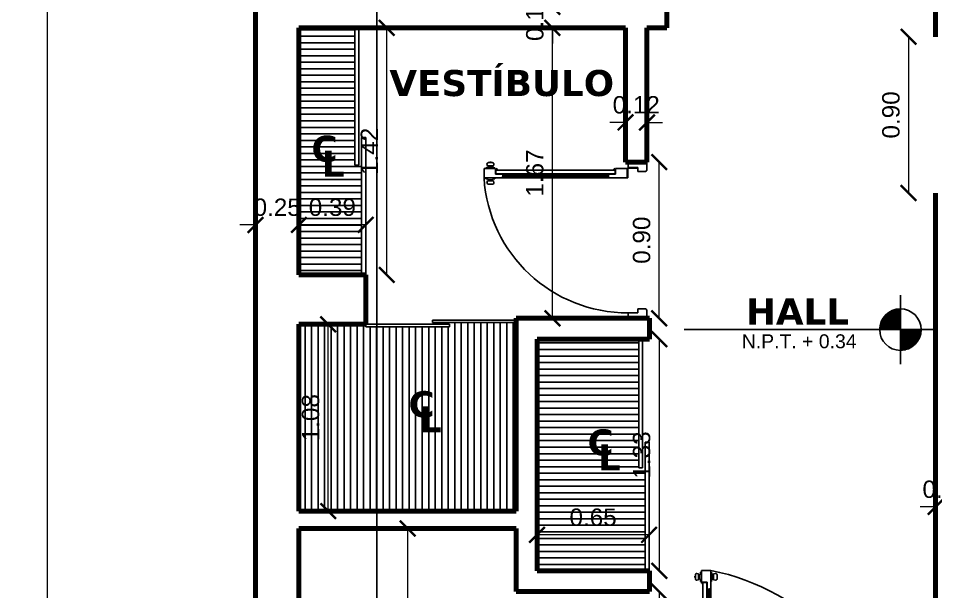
# Model space of a CAD drawing. Header units: inches. Extents: x -2.6 to 11.8, y -3.4 to 32.7.
# Drawn here: x -1.37 to 3.92, y 2.22 to 5.52 of the extents above; entities that cross this region are included whole.
import ezdxf

# ---------------------------------------------------------------- set-up
doc = ezdxf.new("R2010")
doc.units = ezdxf.units.IN
doc.header["$MEASUREMENT"] = 0
doc.linetypes.add('CONTINUA', pattern=[0])
for name, color, linetype in [('Baño', 2, 'Continuous'), ('Closet', 86, 'Continuous'), ('Cotas', 60, 'Continuous'), ('Linea de corte', 30, 'Continuous'), ('Niveles', 86, 'Continuous'), ('Puerta corrediza', 2, 'Continuous'), ('Puertas', 1, 'Continuous'), ('Texto', 98, 'Continuous')]:
    doc.layers.add(name, color=color, linetype=linetype)
doc.layers.add('Paredes', color=5, linetype='Continuous', lineweight=80)
doc.styles.get("Standard").update_dxf_attribs({"font": 'arial.ttf'})
doc.styles.add('style1', font='arial.ttf')
doc.dimstyles.new('Cotas', dxfattribs={"dimtxt": 0.1, "dimasz": 0.09, "dimexe": 0.2, "dimexo": 0.4, "dimgap": 0.05, "dimtad": 1, "dimzin": 0, "dimdsep": 46, "dimtxsty": 'Standard', "dimblk": 'ARCHTICK', "dimcen": 0.09, "dimse1": 1, "dimse2": 1, "dimclrd": 60, "dimclre": 256, "dimadec": 0, "dimazin": 0, "dimtfac": 1, "dimtix": 1, "dimtofl": 0, "dimtmove": 1, "dimatfit": 3, "dimfxl": 0, "dimtolj": 1, "dimtzin": 0, "dimlwd": 9, "dimarcsym": 0})

# ---------------------------------------------------------------- blocks, each defined once
blk = doc.blocks.new('letras')
at = {"layer": 'Texto', "char_height": 0.15, "attachment_point": 1}
for s, insert in [('{\\fVerdana|b1|i0|c0|p34;C}', (151.8318, 33.2662)), ('{\\fVerdana|b1|i0|c0|p34;L}', (151.892, 33.1799))]:
    blk.add_mtext(s, dxfattribs=dict(at, insert=insert))
blk = doc.blocks.new('ppuerta closet')
at = {"layer": 'Puerta corrediza'}
for p, q in [((149.8527, 30.2098), (150.8493, 30.2098)), ((149.8527, 30.1798), (149.8527, 30.2098)), ((149.8527, 30.1798), (150.8493, 30.1798)), ((150.8493, 30.2098), (150.8493, 30.1798)), ((149.0561, 30.1298), (149.0561, 30.1598)), ((150.0527, 30.1598), (149.0561, 30.1598)), ((150.0527, 30.1298), (149.0561, 30.1298)), ((150.0527, 30.1298), (150.0527, 30.1598))]:
    blk.add_line(p, q, dxfattribs=at)
blk = doc.blocks.new('puerta A')
at = {"layer": 'Puertas'}
for p, q in [((62.1946, 30.5494), (62.0866, 30.5494)), ((62.0866, 30.5494), (62.0866, 30.5181)), ((62.1428, 30.5181), (62.0866, 30.5181)), ((62.1428, 30.5181), (62.0866, 30.5181)), ((62.1428, 30.5181), (62.1428, 30.4954)), ((62.1428, 30.5181), (62.1428, 30.4954)), ((62.1946, 30.5022), (62.1877, 30.4954)), ((62.1946, 30.5022), (62.1877, 30.4954)), ((62.1946, 30.5494), (62.1946, 30.5022)), ((62.1946, 30.5494), (62.1946, 30.5022)), ((62.1877, 30.4954), (62.1428, 30.4954)), ((62.1877, 30.4954), (62.1428, 30.4954)), ((60.996, 29.4996), (60.9938, 29.5108)), ((60.996, 29.4996), (60.9938, 29.5108)), ((61.0306, 29.4996), (60.996, 29.4996)), ((61.0306, 29.4996), (60.996, 29.4996)), ((61.0247, 29.5196), (61.0019, 29.5196)), ((61.0247, 29.5196), (61.0019, 29.5196)), ((61.0031, 29.4996), (61.0031, 29.4936)), ((61.0031, 29.4996), (61.0031, 29.4936)), ((61.0235, 29.4996), (61.0235, 29.4936)), ((61.0235, 29.4996), (61.0235, 29.4936)), ((61.0306, 29.4996), (61.0328, 29.5108)), ((61.0306, 29.4996), (61.0328, 29.5108)), ((60.9767, 29.4834), (60.9767, 29.4294)), ((60.9767, 29.4294), (60.9767, 29.4834)), ((61.0779, 29.4834), (60.9767, 29.4834)), ((60.9767, 29.4834), (60.9767, 29.4294)), ((60.9767, 29.4294), (60.9767, 29.4834)), ((61.0779, 29.4834), (60.9767, 29.4834)), ((60.987, 29.4878), (60.987, 29.4834)), ((60.987, 29.4878), (60.987, 29.4834)), ((61.0235, 29.4936), (61.0031, 29.4936)), ((61.0235, 29.4936), (61.0031, 29.4936)), ((61.0396, 29.4878), (61.0396, 29.4834)), ((61.0396, 29.4878), (61.0396, 29.4834)), ((61.0847, 29.4622), (61.0436, 29.4622)), ((61.0436, 29.4622), (61.0436, 29.4294)), ((61.0847, 29.4622), (61.0436, 29.4622)), ((61.0436, 29.4622), (61.0436, 29.4294)), ((61.0847, 29.4601), (61.0457, 29.4601)), ((61.0457, 29.4385), (61.0457, 29.4601)), ((61.0457, 29.4601), (61.0457, 29.4385)), ((61.0847, 29.4601), (61.0457, 29.4601)), ((61.0457, 29.4385), (61.0457, 29.4601)), ((61.0457, 29.4601), (61.0457, 29.4385)), ((61.0847, 29.4766), (61.0779, 29.4834)), ((61.7, 29.4834), (61.0779, 29.4834)), ((61.0847, 29.4766), (61.0779, 29.4834)), ((62.2956, 29.4834), (61.0779, 29.4834)), ((62.2938, 29.4817), (61.0796, 29.4817)), ((62.2938, 29.4817), (61.0796, 29.4817)), ((62.2919, 29.4798), (61.0815, 29.4798)), ((62.2919, 29.4798), (61.0815, 29.4798)), ((61.0847, 29.4766), (61.0847, 29.4622)), ((61.0847, 29.4766), (61.0847, 29.4622)), ((62.2887, 29.4734), (61.0847, 29.4734)), ((62.2887, 29.4734), (61.0847, 29.4734)), ((62.2887, 29.4671), (61.0847, 29.4671)), ((62.2887, 29.4671), (61.0847, 29.4671)), ((61.0847, 29.4601), (61.0856, 29.4592)), ((61.0847, 29.4601), (61.0856, 29.4592)), ((61.0864, 29.4601), (61.0856, 29.4592)), ((61.0864, 29.4601), (61.0856, 29.4592)), ((62.3299, 29.4601), (61.0864, 29.4601)), ((62.3299, 29.4601), (61.0864, 29.4601)), ((62.3299, 29.4601), (61.0864, 29.4601)), ((62.3299, 29.4601), (61.0864, 29.4601)), ((61.9718, 29.4601), (62.287, 29.4601)), ((61.9718, 29.4601), (62.287, 29.4601)), ((61.9972, 29.4601), (62.287, 29.4601)), ((61.9972, 29.4601), (62.287, 29.4601)), ((62.287, 29.4601), (62.2879, 29.4592)), ((62.287, 29.4601), (62.2879, 29.4592)), ((62.2887, 29.4601), (62.2879, 29.4592)), ((62.2887, 29.4601), (62.2879, 29.4592)), ((62.2887, 29.4766), (62.2956, 29.4834)), ((62.2887, 29.4766), (62.2956, 29.4834)), ((62.2887, 29.4766), (62.2887, 29.4622)), ((62.2887, 29.4766), (62.2887, 29.4622)), ((62.2887, 29.4622), (62.3299, 29.4622)), ((62.2887, 29.4622), (62.3299, 29.4622)), ((62.2887, 29.4601), (62.3277, 29.4601)), ((62.2887, 29.4601), (62.3277, 29.4601)), ((62.2956, 29.4834), (62.3967, 29.4834)), ((62.2956, 29.4834), (62.3967, 29.4834)), ((62.3277, 29.4385), (62.3277, 29.4601)), ((62.3277, 29.4601), (62.3277, 29.4385)), ((62.3277, 29.4385), (62.3277, 29.4601)), ((62.3277, 29.4601), (62.3277, 29.4385)), ((62.3299, 29.4622), (62.3299, 29.4294)), ((62.3299, 29.4622), (62.3299, 29.4294)), ((62.3967, 29.4834), (62.3967, 29.4294)), ((62.3967, 29.4294), (62.3967, 29.4834)), ((62.3967, 29.4834), (62.3967, 29.4294)), ((62.3967, 29.4294), (62.3967, 29.4834)), ((61.0436, 29.4294), (60.9767, 29.4294)), ((61.0436, 29.4294), (60.9767, 29.4294)), ((60.987, 29.4251), (60.987, 29.4294)), ((60.987, 29.4251), (60.987, 29.4294)), ((60.996, 29.4132), (60.9938, 29.4039)), ((60.996, 29.4132), (60.9938, 29.4039)), ((61.0306, 29.4132), (60.996, 29.4132)), ((61.0306, 29.4132), (60.996, 29.4132)), ((61.0247, 29.3951), (61.0019, 29.3951)), ((61.0247, 29.3951), (61.0019, 29.3951)), ((61.0235, 29.4193), (61.0031, 29.4193)), ((61.0031, 29.4132), (61.0031, 29.4193)), ((61.0235, 29.4193), (61.0031, 29.4193)), ((61.0031, 29.4132), (61.0031, 29.4193)), ((61.0096, 29.3951), (61.017, 29.3951)), ((61.0096, 29.3922), (61.0096, 29.3951)), ((61.0096, 29.3951), (61.017, 29.3951)), ((61.0096, 29.3922), (61.0096, 29.3951)), ((61.017, 29.3922), (61.0096, 29.3922)), ((61.017, 29.3951), (61.017, 29.3922)), ((61.017, 29.3951), (61.017, 29.3922)), ((61.0235, 29.4132), (61.0235, 29.4193)), ((61.0235, 29.4132), (61.0235, 29.4193)), ((61.0306, 29.4132), (61.0328, 29.4039)), ((61.0306, 29.4132), (61.0328, 29.4039)), ((61.0396, 29.4251), (61.0396, 29.4294)), ((61.0396, 29.4251), (61.0396, 29.4294)), ((62.3277, 29.4385), (61.0457, 29.4385)), ((62.3277, 29.4385), (61.0457, 29.4385)), ((62.3277, 29.4385), (61.0457, 29.4385)), ((62.3277, 29.4385), (61.0457, 29.4385)), ((61.0526, 29.4363), (61.0457, 29.4363)), ((61.0457, 29.4363), (61.0457, 29.4294)), ((61.0526, 29.4363), (61.0457, 29.4363)), ((61.0457, 29.4363), (61.0457, 29.4294)), ((61.9718, 29.4385), (62.3277, 29.4385)), ((61.9718, 29.4385), (62.3277, 29.4385)), ((61.9972, 29.4385), (62.3277, 29.4385)), ((61.9972, 29.4385), (62.3277, 29.4385)), ((62.3208, 29.4363), (62.3277, 29.4363)), ((62.3208, 29.4363), (62.3277, 29.4363)), ((62.3277, 29.4363), (62.3277, 29.4294)), ((62.3277, 29.4363), (62.3277, 29.4294)), ((62.3299, 29.4294), (62.3967, 29.4294)), ((62.3299, 29.4294), (62.3967, 29.4294))]:
    blk.add_line(p, q, dxfattribs=at)
for centre, radius, start, end in [((62.2459, 29.2346), 1.2933, 97.0734, 168.9048), ((62.1458, 29.3804), 0.2557, 281.0095, 11.0563)]:
    blk.add_arc(centre, radius, start, end, dxfattribs=at)
for centre, major_axis, start_param, end_param in [((61.0019, 29.5115), (0.00575, 0.00575), 0.785398, 2.437801), ((61.0019, 29.5115), (0.00575, 0.00575), 0.785398, 2.437801), ((61.0247, 29.5115), (-0.00575, 0.00575), 3.845384, 5.497787), ((61.0247, 29.5115), (-0.00575, 0.00575), 3.845384, 5.497787), ((60.9869, 29.5135), (0.0182, 0.0182), 3.92874, 4.610566), ((60.9869, 29.5135), (0.0182, 0.0182), 3.92874, 4.610566), ((61.0397, 29.5135), (-0.0182, 0.0182), 1.672619, 2.354446), ((61.0397, 29.5135), (-0.0182, 0.0182), 1.672619, 2.354446), ((60.9869, 29.3994), (-0.0182, 0.0182), -1.468973, -0.787147), ((60.9869, 29.3994), (-0.0182, 0.0182), -1.468973, -0.787147), ((61.0019, 29.4033), (-0.00575, 0.00575), 0.703791, 2.356194), ((61.0019, 29.4033), (-0.00575, 0.00575), 0.703791, 2.356194), ((61.0397, 29.3994), (0.0182, 0.0182), 0.787147, 1.468973), ((61.0397, 29.3994), (0.0182, 0.0182), 0.787147, 1.468973), ((61.0247, 29.4033), (0.00575, 0.00575), 3.926991, 5.579394), ((61.0247, 29.4033), (0.00575, 0.00575), 3.926991, 5.579394), ((61.0457, 29.4363), (-0.00485, 0.00485), 2.356194, 3.926991), ((61.0457, 29.4363), (-0.00485, 0.00485), 2.356194, 3.926991), ((62.3277, 29.4363), (0.00485, 0.00485), 2.356194, 3.926991), ((62.3277, 29.4363), (0.00485, 0.00485), 2.356194, 3.926991)]:
    blk.add_ellipse(centre, major_axis=major_axis, ratio=1, start_param=start_param, end_param=end_param, dxfattribs=at)
blk = doc.blocks.new('Nivel2')
at = {"layer": 'Niveles'}
for p, q in [((46.512, 32.297), (46.512, 32.6947)), ((46.512, 32.5643), (46.4143, 32.5643)), ((46.512, 32.5693), (46.418, 32.5693)), ((46.4185, 32.57), (46.4185, 32.4959)), ((46.512, 32.5743), (46.4221, 32.5743)), ((46.4235, 32.5759), (46.4235, 32.4959)), ((46.512, 32.5792), (46.4267, 32.5792)), ((46.4284, 32.581), (46.4284, 32.4959)), ((46.512, 32.5842), (46.4318, 32.5842)), ((46.4334, 32.5856), (46.4334, 32.4959)), ((46.512, 32.5892), (46.4377, 32.5892)), ((46.4384, 32.5898), (46.4384, 32.4959)), ((46.4434, 32.5935), (46.4434, 32.4959)), ((46.512, 32.5942), (46.4444, 32.5942)), ((46.4483, 32.5968), (46.4483, 32.4959)), ((46.512, 32.5991), (46.4522, 32.5991)), ((46.4533, 32.5997), (46.4533, 32.4959)), ((46.4583, 32.6024), (46.4583, 32.4959)), ((46.512, 32.6041), (46.4618, 32.6041)), ((46.4632, 32.6048), (46.4632, 32.4959)), ((46.4682, 32.6069), (46.4682, 32.4959)), ((46.4732, 32.6087), (46.4732, 32.4959)), ((46.512, 32.6091), (46.4743, 32.6091)), ((46.4782, 32.6103), (46.4782, 32.4959)), ((46.4831, 32.6116), (46.4831, 32.4959)), ((46.4881, 32.6128), (46.4881, 32.4959)), ((46.4931, 32.6137), (46.4931, 32.4959)), ((46.512, 32.614), (46.4955, 32.614)), ((46.498, 32.6144), (46.498, 32.4959)), ((46.503, 32.6148), (46.503, 32.4959)), ((46.508, 32.6151), (46.508, 32.4959)), ((46.512, 32.5146), (46.3942, 32.5146)), ((46.512, 32.5196), (46.3951, 32.5196)), ((46.512, 32.5246), (46.3962, 32.5246)), ((46.512, 32.5295), (46.3975, 32.5295)), ((46.3986, 32.533), (46.3986, 32.4959)), ((46.512, 32.5345), (46.3991, 32.5345)), ((46.512, 32.5395), (46.4009, 32.5395)), ((46.512, 32.5444), (46.403, 32.5444)), ((46.4036, 32.5457), (46.4036, 32.4959)), ((46.512, 32.5494), (46.4054, 32.5494)), ((46.512, 32.5544), (46.408, 32.5544)), ((46.4086, 32.5553), (46.4086, 32.4959)), ((46.512, 32.5594), (46.411, 32.5594)), ((46.4135, 32.5632), (46.4135, 32.4959)), ((46.7232, 32.4959), (45.2662, 32.4959)), ((46.512, 32.4997), (46.3928, 32.4997)), ((46.512, 32.5047), (46.393, 32.5047)), ((46.512, 32.5096), (46.3935, 32.5096)), ((46.3936, 32.5109), (46.3936, 32.4959)), ((46.6313, 32.4947), (46.512, 32.4947)), ((46.6312, 32.4898), (46.512, 32.4898)), ((46.6308, 32.4848), (46.512, 32.4848)), ((46.6302, 32.4798), (46.512, 32.4798)), ((46.6295, 32.4748), (46.512, 32.4748)), ((46.6285, 32.4699), (46.512, 32.4699)), ((46.6272, 32.4649), (46.512, 32.4649)), ((46.6258, 32.4599), (46.512, 32.4599)), ((46.513, 32.4959), (46.513, 32.3766)), ((46.5179, 32.4959), (46.5179, 32.3767)), ((46.5229, 32.4959), (46.5229, 32.3771)), ((46.5279, 32.4959), (46.5279, 32.3776)), ((46.5328, 32.4959), (46.5328, 32.3784)), ((46.5378, 32.4959), (46.5378, 32.3794)), ((46.5428, 32.4959), (46.5428, 32.3806)), ((46.5478, 32.4959), (46.5478, 32.382)), ((46.5527, 32.4959), (46.5527, 32.3837)), ((46.5577, 32.4959), (46.5577, 32.3857)), ((46.5627, 32.4959), (46.5627, 32.3878)), ((46.5676, 32.4959), (46.5676, 32.3903)), ((46.5726, 32.4959), (46.5726, 32.3931)), ((46.5776, 32.4959), (46.5776, 32.3962)), ((46.5826, 32.4959), (46.5826, 32.3996)), ((46.5875, 32.4959), (46.5875, 32.4035)), ((46.5925, 32.4959), (46.5925, 32.4078)), ((46.5975, 32.4959), (46.5975, 32.4126)), ((46.6024, 32.4959), (46.6024, 32.418)), ((46.6074, 32.4959), (46.6074, 32.4242)), ((46.6124, 32.4959), (46.6124, 32.4314)), ((46.6174, 32.4959), (46.6174, 32.4399)), ((46.6223, 32.4959), (46.6223, 32.4504)), ((46.6273, 32.4959), (46.6273, 32.4651)), ((46.6241, 32.455), (46.512, 32.455)), ((46.6222, 32.45), (46.512, 32.45)), ((46.6199, 32.445), (46.512, 32.445)), ((46.6175, 32.44), (46.512, 32.44)), ((46.6147, 32.4351), (46.512, 32.4351)), ((46.6116, 32.4301), (46.512, 32.4301)), ((46.6081, 32.4251), (46.512, 32.4251)), ((46.6042, 32.4202), (46.512, 32.4202)), ((46.5999, 32.4152), (46.512, 32.4152)), ((46.5951, 32.4102), (46.512, 32.4102)), ((46.5896, 32.4052), (46.512, 32.4052)), ((46.5834, 32.4003), (46.512, 32.4003)), ((46.5762, 32.3953), (46.512, 32.3953)), ((46.5677, 32.3903), (46.512, 32.3903)), ((46.557, 32.3854), (46.512, 32.3854)), ((46.542, 32.3804), (46.512, 32.3804))]:
    blk.add_line(p, q, dxfattribs=at)
blk.add_circle((46.512, 32.4959), 0.1193, dxfattribs=at)
blk = doc.blocks.new('puerta2')
at = {"layer": 'Puertas'}
for p, q in [((150.3377, 38.7222), (150.3377, 38.6142)), ((150.3377, 38.7222), (150.3848, 38.7222)), ((150.3377, 38.7222), (150.3377, 38.6142)), ((150.3377, 38.7222), (150.3848, 38.7222)), ((150.3848, 38.7222), (150.3917, 38.7154)), ((150.3848, 38.7222), (150.3917, 38.7154)), ((150.3917, 38.7154), (150.3917, 38.6704)), ((150.3917, 38.7154), (150.3917, 38.6704)), ((151.1906, 38.7222), (151.1837, 38.7154)), ((151.1906, 38.7222), (151.1837, 38.7154)), ((151.1837, 38.7154), (151.1837, 38.6704)), ((151.1837, 38.7154), (151.1837, 38.6704)), ((151.2377, 38.7222), (151.1906, 38.7222)), ((151.2377, 38.7222), (151.1906, 38.7222)), ((151.2377, 38.7222), (151.2377, 38.6142)), ((151.2377, 38.7222), (151.2377, 38.6142)), ((150.369, 38.6704), (150.369, 38.6142)), ((150.369, 38.6704), (150.3917, 38.6704)), ((150.369, 38.6704), (150.369, 38.6142)), ((150.369, 38.6704), (150.3917, 38.6704)), ((150.3712, 38.6682), (150.3712, 38.6142)), ((150.3733, 38.6682), (150.3712, 38.6682)), ((150.3712, 38.6682), (150.3712, 38.6142)), ((150.3733, 38.6682), (150.3712, 38.6682)), ((150.3733, 38.6682), (150.3733, 38.6142)), ((150.3733, 38.6682), (150.3733, 38.6142)), ((151.2064, 38.6704), (151.1837, 38.6704)), ((151.2064, 38.6704), (151.1837, 38.6704)), ((151.2064, 38.6704), (151.2064, 38.6142)), ((151.2064, 38.6704), (151.2064, 38.6142)), ((150.3377, 38.6142), (150.369, 38.6142)), ((150.3377, 38.6142), (150.369, 38.6142)), ((150.3712, 38.6142), (150.3733, 38.6142)), ((150.3712, 38.6142), (150.3733, 38.6142)), ((150.3755, 38.6121), (150.3755, 38.6099)), ((150.3755, 38.6121), (150.4295, 38.6121)), ((150.3755, 38.6121), (150.3755, 38.6099)), ((150.3755, 38.6121), (150.4295, 38.6121)), ((150.4295, 38.6099), (150.3755, 38.6099)), ((150.4295, 38.6099), (150.3755, 38.6099)), ((150.3755, 38.5409), (150.3755, 38.6078)), ((150.4295, 38.6078), (150.3755, 38.6078)), ((150.3755, 38.6078), (150.4295, 38.6078)), ((150.3755, 38.5409), (150.3755, 38.6078)), ((150.4295, 38.6078), (150.3755, 38.6078)), ((150.3755, 38.6078), (150.4295, 38.6078)), ((150.4295, 38.6099), (150.4295, 38.6121)), ((150.4295, 38.6099), (150.4295, 38.6121)), ((150.4295, 38.5066), (150.4295, 38.6078)), ((150.4295, 38.5066), (150.4295, 38.6078)), ((151.2377, 38.6142), (151.2064, 38.6142)), ((151.2377, 38.6142), (151.2064, 38.6142)), ((150.4083, 38.5409), (150.3755, 38.5409)), ((150.4083, 38.5409), (150.3755, 38.5409)), ((150.3824, 38.5387), (150.3755, 38.5387)), ((150.3824, 38.5387), (150.3755, 38.5387)), ((150.3824, 38.5319), (150.3824, 38.5387)), ((150.3824, 38.5319), (150.3824, 38.5387)), ((150.3845, 38.1829), (150.3845, 38.5387)), ((150.3845, 38.2082), (150.3845, 38.5387)), ((150.3845, 38.5387), (150.4061, 38.5387)), ((150.4061, 38.5387), (150.3845, 38.5387)), ((150.3845, 38.1829), (150.3845, 38.5387)), ((150.3845, 38.2082), (150.3845, 38.5387)), ((150.3845, 38.5387), (150.4061, 38.5387)), ((150.4061, 38.5387), (150.3845, 38.5387)), ((150.4061, 38.4998), (150.4061, 38.5387)), ((150.4061, 38.4998), (150.4061, 38.5387)), ((150.4083, 38.4998), (150.4083, 38.5409)), ((150.4083, 38.4998), (150.4083, 38.5409)), ((150.4061, 38.4998), (150.4053, 38.4989)), ((150.4061, 38.4998), (150.4053, 38.4989)), ((150.4061, 38.498), (150.4053, 38.4989)), ((150.4061, 38.498), (150.4053, 38.4989)), ((150.4061, 38.1829), (150.4061, 38.498)), ((150.4061, 38.2082), (150.4061, 38.498)), ((150.4061, 38.1829), (150.4061, 38.498)), ((150.4061, 38.2082), (150.4061, 38.498)), ((150.4226, 38.4998), (150.4083, 38.4998)), ((150.4226, 38.4998), (150.4083, 38.4998)), ((150.4131, 38.4998), (150.4131, 37.8913)), ((150.4131, 38.4998), (150.4131, 37.8913)), ((150.4195, 38.4998), (150.4195, 37.8913)), ((150.4195, 38.4998), (150.4195, 37.8913)), ((150.4226, 38.4998), (150.4295, 38.5066)), ((150.4226, 38.4998), (150.4295, 38.5066)), ((150.4259, 38.503), (150.4259, 37.8881)), ((150.4259, 38.503), (150.4259, 37.8881)), ((150.4277, 38.5048), (150.4277, 37.8863)), ((150.4277, 38.5048), (150.4277, 37.8863)), ((150.4295, 38.5066), (150.4295, 37.8845)), ((150.4295, 38.5066), (150.4295, 37.8845)), ((150.3845, 38.2082), (150.3845, 37.8523)), ((150.3845, 38.2082), (150.3845, 37.8523)), ((150.3845, 38.1829), (150.3845, 37.8523)), ((150.3845, 38.1829), (150.3845, 37.8523)), ((150.4061, 38.2082), (150.4061, 37.893)), ((150.4061, 38.2082), (150.4061, 37.893)), ((150.4061, 38.1829), (150.4061, 37.893)), ((150.4061, 38.1829), (150.4061, 37.893)), ((150.3824, 37.8523), (150.3755, 37.8523)), ((150.3824, 37.8523), (150.3755, 37.8523)), ((150.4083, 37.8502), (150.3755, 37.8502)), ((150.3755, 37.8502), (150.3755, 37.7833)), ((150.4083, 37.8502), (150.3755, 37.8502)), ((150.3755, 37.8502), (150.3755, 37.7833)), ((150.3824, 37.8592), (150.3824, 37.8523)), ((150.3824, 37.8592), (150.3824, 37.8523)), ((150.3845, 37.8523), (150.4061, 37.8523)), ((150.4061, 37.8523), (150.3845, 37.8523)), ((150.3845, 37.8523), (150.4061, 37.8523)), ((150.4061, 37.8523), (150.3845, 37.8523)), ((150.4061, 37.893), (150.4053, 37.8922)), ((150.4061, 37.893), (150.4053, 37.8922)), ((150.4061, 37.8913), (150.4053, 37.8922)), ((150.4061, 37.8913), (150.4053, 37.8922)), ((150.4061, 37.8913), (150.4061, 37.8523)), ((150.4061, 37.8913), (150.4061, 37.8523)), ((150.4083, 37.8913), (150.4083, 37.8502)), ((150.4226, 37.8913), (150.4083, 37.8913)), ((150.4083, 37.8913), (150.4083, 37.8502)), ((150.4226, 37.8913), (150.4083, 37.8913)), ((150.4226, 37.8913), (150.4295, 37.8845)), ((150.4226, 37.8913), (150.4295, 37.8845)), ((150.4295, 37.8845), (150.4295, 37.7833)), ((150.4295, 37.8845), (150.4295, 37.7833)), ((150.3412, 37.8236), (150.3382, 37.8236)), ((150.3382, 37.8236), (150.3382, 37.8162)), ((150.3412, 37.8236), (150.3382, 37.8236)), ((150.3382, 37.8236), (150.3382, 37.8162)), ((150.3382, 37.8162), (150.3412, 37.8162)), ((150.3382, 37.8162), (150.3412, 37.8162)), ((150.3412, 37.8313), (150.3412, 37.8085)), ((150.3412, 37.8313), (150.3412, 37.8085)), ((150.3412, 37.8162), (150.3412, 37.8236)), ((150.3412, 37.8162), (150.3412, 37.8236)), ((150.3593, 37.8372), (150.35, 37.8395)), ((150.3593, 37.8372), (150.35, 37.8395)), ((150.3593, 37.8027), (150.35, 37.8004)), ((150.3593, 37.8027), (150.35, 37.8004)), ((150.3593, 37.8372), (150.3593, 37.8027)), ((150.3593, 37.8372), (150.3593, 37.8027)), ((150.3593, 37.8301), (150.3654, 37.8301)), ((150.3593, 37.8301), (150.3654, 37.8301)), ((150.3593, 37.8098), (150.3654, 37.8098)), ((150.3593, 37.8098), (150.3654, 37.8098)), ((150.3654, 37.8301), (150.3654, 37.8098)), ((150.3654, 37.8301), (150.3654, 37.8098)), ((150.3711, 37.8462), (150.3755, 37.8462)), ((150.3711, 37.8462), (150.3755, 37.8462)), ((150.4339, 37.8462), (150.4295, 37.8462)), ((150.4339, 37.8462), (150.4295, 37.8462)), ((150.4457, 37.8301), (150.4396, 37.8301)), ((150.4396, 37.8301), (150.4396, 37.8098)), ((150.4457, 37.8301), (150.4396, 37.8301)), ((150.4396, 37.8301), (150.4396, 37.8098)), ((150.4457, 37.8098), (150.4396, 37.8098)), ((150.4457, 37.8098), (150.4396, 37.8098)), ((150.4457, 37.8372), (150.4569, 37.8395)), ((150.4457, 37.8372), (150.4569, 37.8395)), ((150.4457, 37.8372), (150.4457, 37.8027)), ((150.4457, 37.8372), (150.4457, 37.8027)), ((150.4457, 37.8027), (150.4569, 37.8004)), ((150.4457, 37.8027), (150.4569, 37.8004)), ((150.4657, 37.8313), (150.4657, 37.8085)), ((150.4657, 37.8313), (150.4657, 37.8085)), ((150.3711, 37.7936), (150.3755, 37.7936)), ((150.3711, 37.7936), (150.3755, 37.7936)), ((150.4295, 37.7833), (150.3755, 37.7833)), ((150.3755, 37.7833), (150.4295, 37.7833)), ((150.4295, 37.7833), (150.3755, 37.7833)), ((150.3755, 37.7833), (150.4295, 37.7833)), ((150.4339, 37.7936), (150.4295, 37.7936)), ((150.4339, 37.7936), (150.4295, 37.7936))]:
    blk.add_line(p, q, dxfattribs=at)
at = {"layer": 'Puertas', "extrusion": (0, 0, -1)}
for centre, major_axis, start_param, end_param in [((150.3733, 38.6121), (0.00153, 0.00153), -1.570796, 4.712389), ((150.3733, 38.6121), (0.00153, 0.00153), -1.570796, 4.712389), ((150.3769, 38.6111), (-0.5865, 0.5865), 2.35245, 3.863557), ((150.3824, 38.5387), (0.00485, 0.00485), 2.356194, 3.926991), ((150.3824, 38.5387), (0.00485, 0.00485), 2.356194, 3.926991), ((150.3824, 37.8523), (-0.00485, 0.00485), 5.497787, 7.068583), ((150.3824, 37.8523), (-0.00485, 0.00485), 5.497787, 7.068583), ((150.3493, 37.8313), (0.00575, 0.00575), 3.926991, 5.579394), ((150.3493, 37.8313), (0.00575, 0.00575), 3.926991, 5.579394), ((150.3493, 37.8085), (-0.00575, 0.00575), 3.845384, 5.497787), ((150.3493, 37.8085), (-0.00575, 0.00575), 3.845384, 5.497787), ((150.3455, 37.8463), (-0.0182, 0.0182), 2.357943, 3.03977), ((150.3455, 37.8463), (-0.0182, 0.0182), 2.357943, 3.03977), ((150.3455, 37.7936), (-0.0182, 0.0182), 1.672619, 2.354446), ((150.3455, 37.7936), (-0.0182, 0.0182), 1.672619, 2.354446), ((150.4595, 37.8463), (-0.0182, 0.0182), 4.814212, 5.496038), ((150.4595, 37.8463), (-0.0182, 0.0182), 4.814212, 5.496038), ((150.4595, 37.7936), (-0.0182, 0.0182), 5.499536, 6.181362), ((150.4595, 37.7936), (-0.0182, 0.0182), 5.499536, 6.181362), ((150.4575, 37.8313), (-0.00575, 0.00575), 0.703791, 2.356194), ((150.4575, 37.8313), (-0.00575, 0.00575), 0.703791, 2.356194), ((150.4575, 37.8085), (-0.00575, 0.00575), 2.356194, 4.008598), ((150.4575, 37.8085), (-0.00575, 0.00575), 2.356194, 4.008598)]:
    blk.add_ellipse(centre, major_axis=major_axis, ratio=1, start_param=start_param, end_param=end_param, dxfattribs=at)
blk = doc.blocks.new('_ArchTick')
at = {"color": 0, "linetype": 'ByBlock', "const_width": 0.15}
blk.add_lwpolyline([(-0.5, -0.5), (0.5, 0.5)], dxfattribs=at)
blk = doc.blocks.new('*D104')
at = {"layer": 'Cotas', "color": 60, "linetype": 'CONTINUA', "lineweight": 9, "transparency": 16777216}
blk.add_line((-1.2, 30.05), (-1.2, 0), dxfattribs=at)
at = {"layer": 'Defpoints', "color": 0, "transparency": 16777216}
for p in [(-1.2, 30.05), (-1.2, 0), (-1.2, 0)]:
    blk.add_point(p, dxfattribs=at)
at = {"layer": 'Cotas', "color": 60, "lineweight": 9, "transparency": 16777216, "xscale": 0.09, "yscale": 0.09, "zscale": 0.09}
for p, rotation in [((-1.2, 30.05), 90), ((-1.2, 0), 270)]:
    blk.add_blockref('_ArchTick', p, dxfattribs=dict(at, rotation=rotation))
at = {"layer": 'Cotas', "color": 0, "transparency": 16777216, "insert": (-1.3011, 15.025), "char_height": 0.1, "attachment_point": 5, "rotation": 90}
blk.add_mtext('\\A1;30.05', dxfattribs=at)
blk = doc.blocks.new('*D115')
at = {"layer": 'Cotas', "color": 60, "linetype": 'CONTINUA', "lineweight": 9, "transparency": 16777216}
blk.add_line((2.3267, 2.2157), (2.3267, 1.3157), dxfattribs=at)
at = {"layer": 'Defpoints', "color": 0, "transparency": 16777216}
for p in [(2.3267, 2.2157), (2.3267, 1.3157), (2.3267, 1.3157)]:
    blk.add_point(p, dxfattribs=at)
at = {"layer": 'Cotas', "color": 60, "lineweight": 9, "transparency": 16777216, "xscale": 0.09, "yscale": 0.09, "zscale": 0.09}
for p, rotation in [((2.3267, 2.2157), 90), ((2.3267, 1.3157), 270)]:
    blk.add_blockref('_ArchTick', p, dxfattribs=dict(at, rotation=rotation))
at = {"layer": 'Cotas', "color": 0, "transparency": 16777216, "insert": (2.2256, 1.7657), "char_height": 0.1, "attachment_point": 5, "rotation": 90}
blk.add_mtext('\\A1;0.90', dxfattribs=at)
blk = doc.blocks.new('*D116')
at = {"layer": 'Cotas', "color": 60, "linetype": 'CONTINUA', "lineweight": 9, "transparency": 16777216}
blk.add_line((2.3267, 3.6697), (2.3267, 2.3357), dxfattribs=at)
at = {"layer": 'Defpoints', "color": 0, "transparency": 16777216}
for p in [(2.3267, 3.6697), (2.3267, 2.3357), (2.3267, 2.3357)]:
    blk.add_point(p, dxfattribs=at)
at = {"layer": 'Cotas', "color": 60, "lineweight": 9, "transparency": 16777216, "xscale": 0.09, "yscale": 0.09, "zscale": 0.09}
for p, rotation in [((2.3267, 3.6697), 90), ((2.3267, 2.3357), 270)]:
    blk.add_blockref('_ArchTick', p, dxfattribs=dict(at, rotation=rotation))
at = {"layer": 'Cotas', "color": 0, "transparency": 16777216, "insert": (2.2256, 3.0027), "char_height": 0.1, "attachment_point": 5, "rotation": 90}
blk.add_mtext('\\A1;1.33', dxfattribs=at)
blk = doc.blocks.new('*D117')
at = {"layer": 'Cotas', "color": 60, "linetype": 'CONTINUA', "lineweight": 9, "transparency": 16777216}
blk.add_line((1.711, 3.7897), (1.711, 5.4629), dxfattribs=at)
at = {"layer": 'Defpoints', "color": 0, "transparency": 16777216}
for p in [(1.711, 5.4629), (1.711, 5.4629), (1.711, 3.7897)]:
    blk.add_point(p, dxfattribs=at)
at = {"layer": 'Cotas', "color": 60, "lineweight": 9, "transparency": 16777216, "xscale": 0.09, "yscale": 0.09, "zscale": 0.09}
for p, rotation in [((1.711, 5.4629), 90), ((1.711, 3.7897), 270)]:
    blk.add_blockref('_ArchTick', p, dxfattribs=dict(at, rotation=rotation))
at = {"layer": 'Cotas', "color": 0, "transparency": 16777216, "insert": (1.61, 4.6263), "char_height": 0.1, "attachment_point": 5, "rotation": 90}
blk.add_mtext('\\A1;1.67', dxfattribs=at)
blk = doc.blocks.new('*D120')
at = {"layer": 'Cotas', "color": 60, "linetype": 'CONTINUA', "lineweight": 9, "transparency": 16777216}
blk.add_line((3.7633, 5.4111), (3.7633, 4.5111), dxfattribs=at)
at = {"layer": 'Defpoints', "color": 0, "transparency": 16777216}
for p in [(3.7633, 5.4111), (3.7633, 4.5111), (3.7633, 4.5111)]:
    blk.add_point(p, dxfattribs=at)
at = {"layer": 'Cotas', "color": 60, "lineweight": 9, "transparency": 16777216, "xscale": 0.09, "yscale": 0.09, "zscale": 0.09}
for p, rotation in [((3.7633, 5.4111), 90), ((3.7633, 4.5111), 270)]:
    blk.add_blockref('_ArchTick', p, dxfattribs=dict(at, rotation=rotation))
at = {"layer": 'Cotas', "color": 0, "transparency": 16777216, "insert": (3.6623, 4.9611), "char_height": 0.1, "attachment_point": 5, "rotation": 90}
blk.add_mtext('\\A1;0.90', dxfattribs=at)
blk = doc.blocks.new('*D152')
at = {"layer": 'Cotas', "color": 60, "linetype": 'CONTINUA', "lineweight": 9, "transparency": 16777216}
blk.add_line((2.2683, 2.5426), (1.6227, 2.5426), dxfattribs=at)
at = {"layer": 'Defpoints', "color": 0, "transparency": 16777216}
for p in [(1.6227, 2.5426), (1.6227, 2.5426), (2.2683, 2.5426)]:
    blk.add_point(p, dxfattribs=at)
at = {"layer": 'Cotas', "color": 60, "lineweight": 9, "transparency": 16777216, "xscale": 0.09, "yscale": 0.09, "zscale": 0.09, "rotation": 180}
blk.add_blockref('_ArchTick', (1.6227, 2.5426), dxfattribs=at)
at = {"layer": 'Cotas', "color": 60, "lineweight": 9, "transparency": 16777216, "xscale": 0.09, "yscale": 0.09, "zscale": 0.09}
blk.add_blockref('_ArchTick', (2.2683, 2.5426), dxfattribs=at)
at = {"layer": 'Cotas', "color": 0, "transparency": 16777216, "insert": (1.9455, 2.6437), "char_height": 0.1, "attachment_point": 5}
blk.add_mtext('\\A1;0.65', dxfattribs=at)
blk = doc.blocks.new('*D153')
at = {"layer": 'Cotas', "color": 60, "linetype": 'CONTINUA', "lineweight": 9, "transparency": 16777216}
blk.add_line((0.4189, 2.6794), (0.4189, 3.7555), dxfattribs=at)
at = {"layer": 'Defpoints', "color": 0, "transparency": 16777216}
for p in [(0.4189, 3.7555), (0.4189, 3.7555), (0.4189, 2.6794)]:
    blk.add_point(p, dxfattribs=at)
at = {"layer": 'Cotas', "color": 60, "lineweight": 9, "transparency": 16777216, "xscale": 0.09, "yscale": 0.09, "zscale": 0.09}
for p, rotation in [((0.4189, 3.7555), 90), ((0.4189, 2.6794), 270)]:
    blk.add_blockref('_ArchTick', p, dxfattribs=dict(at, rotation=rotation))
at = {"layer": 'Cotas', "color": 0, "transparency": 16777216, "insert": (0.3179, 3.2175), "char_height": 0.1, "attachment_point": 5, "rotation": 90}
blk.add_mtext('\\A1;1.08', dxfattribs=at)
blk = doc.blocks.new('*D154')
at = {"layer": 'Cotas', "color": 60, "linetype": 'CONTINUA', "lineweight": 9, "transparency": 16777216}
blk.add_line((0.7563, 4.0397), (0.7563, 5.4629), dxfattribs=at)
at = {"layer": 'Defpoints', "color": 0, "transparency": 16777216}
for p in [(0.7563, 5.4629), (0.7563, 5.4629), (0.7563, 4.0397)]:
    blk.add_point(p, dxfattribs=at)
at = {"layer": 'Cotas', "color": 60, "lineweight": 9, "transparency": 16777216, "xscale": 0.09, "yscale": 0.09, "zscale": 0.09}
for p, rotation in [((0.7563, 5.4629), 90), ((0.7563, 4.0397), 270)]:
    blk.add_blockref('_ArchTick', p, dxfattribs=dict(at, rotation=rotation))
at = {"layer": 'Cotas', "color": 0, "transparency": 16777216, "insert": (0.6561, 4.7513), "char_height": 0.1, "attachment_point": 5, "rotation": 90}
blk.add_mtext('\\A1;1.42', dxfattribs=at)
blk = doc.blocks.new('*D155')
at = {"layer": 'Cotas', "color": 60, "linetype": 'CONTINUA', "lineweight": 9, "transparency": 16777216}
blk.add_line((0.6353, 4.3278), (0.25, 4.3278), dxfattribs=at)
at = {"layer": 'Defpoints', "color": 0, "transparency": 16777216}
for p in [(0.25, 4.3278), (0.25, 4.3265), (0.6353, 4.3265)]:
    blk.add_point(p, dxfattribs=at)
at = {"layer": 'Cotas', "color": 60, "lineweight": 9, "transparency": 16777216, "xscale": 0.09, "yscale": 0.09, "zscale": 0.09, "rotation": 180}
blk.add_blockref('_ArchTick', (0.25, 4.3278), dxfattribs=at)
at = {"layer": 'Cotas', "color": 60, "lineweight": 9, "transparency": 16777216, "xscale": 0.09, "yscale": 0.09, "zscale": 0.09}
blk.add_blockref('_ArchTick', (0.6353, 4.3278), dxfattribs=at)
at = {"layer": 'Cotas', "color": 0, "transparency": 16777216, "insert": (0.4427, 4.4289), "char_height": 0.1, "attachment_point": 5}
blk.add_mtext('\\A1;0.39', dxfattribs=at)
blk = doc.blocks.new('*D156')
at = {"layer": 'Cotas', "color": 60, "linetype": 'CONTINUA', "lineweight": 9, "transparency": 16777216}
blk.add_line((0.8766, 2.5794), (0.8766, 1.3157), dxfattribs=at)
at = {"layer": 'Defpoints', "color": 0, "transparency": 16777216}
for p in [(0.8766, 2.5794), (0.8766, 1.3157), (0.8766, 1.3157)]:
    blk.add_point(p, dxfattribs=at)
at = {"layer": 'Cotas', "color": 60, "lineweight": 9, "transparency": 16777216, "xscale": 0.09, "yscale": 0.09, "zscale": 0.09}
for p, rotation in [((0.8766, 2.5794), 90), ((0.8766, 1.3157), 270)]:
    blk.add_blockref('_ArchTick', p, dxfattribs=dict(at, rotation=rotation))
at = {"layer": 'Cotas', "color": 0, "transparency": 16777216, "insert": (0.7755, 1.9475), "char_height": 0.1, "attachment_point": 5, "rotation": 90}
blk.add_mtext('\\A1;1.26', dxfattribs=at)
blk = doc.blocks.new('*D164')
at = {"layer": 'Cotas', "color": 60, "linetype": 'CONTINUA', "lineweight": 9, "transparency": 16777216}
for p, q in [((1.711, 5.5829), (1.711, 5.6729)), ((1.711, 5.4629), (1.711, 5.3729))]:
    blk.add_line(p, q, dxfattribs=at)
at = {"layer": 'Defpoints', "color": 0, "transparency": 16777216}
for p in [(1.711, 5.5829), (1.711, 5.5829), (1.711, 5.4629)]:
    blk.add_point(p, dxfattribs=at)
at = {"layer": 'Cotas', "color": 60, "lineweight": 9, "transparency": 16777216, "xscale": 0.09, "yscale": 0.09, "zscale": 0.09}
for p, rotation in [((1.711, 5.5829), 270), ((1.711, 5.4629), 90)]:
    blk.add_blockref('_ArchTick', p, dxfattribs=dict(at, rotation=rotation))
at = {"layer": 'Cotas', "color": 0, "transparency": 16777216, "insert": (1.61, 5.5229), "char_height": 0.1, "attachment_point": 5, "rotation": 90}
blk.add_mtext('\\A1;0.12', dxfattribs=at)
blk = doc.blocks.new('*D165')
at = {"layer": 'Cotas', "color": 60, "linetype": 'CONTINUA', "lineweight": 9, "transparency": 16777216}
for p, q in [((2.1324, 4.9177), (2.0424, 4.9177)), ((2.2558, 4.9177), (2.3458, 4.9177))]:
    blk.add_line(p, q, dxfattribs=at)
at = {"layer": 'Defpoints', "color": 0, "transparency": 16777216}
for p in [(2.1324, 4.9177), (2.2558, 4.9177), (2.2558, 4.9177)]:
    blk.add_point(p, dxfattribs=at)
at = {"layer": 'Cotas', "color": 60, "lineweight": 9, "transparency": 16777216, "xscale": 0.09, "yscale": 0.09, "zscale": 0.09}
blk.add_blockref('_ArchTick', (2.1324, 4.9177), dxfattribs=at)
at = {"layer": 'Cotas', "color": 60, "lineweight": 9, "transparency": 16777216, "xscale": 0.09, "yscale": 0.09, "zscale": 0.09, "rotation": 180}
blk.add_blockref('_ArchTick', (2.2558, 4.9177), dxfattribs=at)
at = {"layer": 'Cotas', "color": 0, "transparency": 16777216, "insert": (2.1941, 5.0188), "char_height": 0.1, "attachment_point": 5}
blk.add_mtext('\\A1;0.12', dxfattribs=at)
blk = doc.blocks.new('*D167')
at = {"layer": 'Cotas', "color": 60, "linetype": 'CONTINUA', "lineweight": 9, "transparency": 16777216}
for p, q in [((3.9196, 2.7037), (3.8296, 2.7037)), ((4.0396, 2.7037), (4.1296, 2.7037))]:
    blk.add_line(p, q, dxfattribs=at)
at = {"layer": 'Defpoints', "color": 0, "transparency": 16777216}
for p in [(3.9196, 2.7037), (3.9196, 2.7037), (4.0396, 2.7037)]:
    blk.add_point(p, dxfattribs=at)
at = {"layer": 'Cotas', "color": 60, "lineweight": 9, "transparency": 16777216, "xscale": 0.09, "yscale": 0.09, "zscale": 0.09}
blk.add_blockref('_ArchTick', (3.9196, 2.7037), dxfattribs=at)
at = {"layer": 'Cotas', "color": 60, "lineweight": 9, "transparency": 16777216, "xscale": 0.09, "yscale": 0.09, "zscale": 0.09, "rotation": 180}
blk.add_blockref('_ArchTick', (4.0396, 2.7037), dxfattribs=at)
at = {"layer": 'Cotas', "color": 0, "transparency": 16777216, "insert": (3.9796, 2.8048), "char_height": 0.1, "attachment_point": 5}
blk.add_mtext('\\A1;0.12', dxfattribs=at)
blk = doc.blocks.new('*D175')
at = {"layer": 'Cotas', "color": 60, "linetype": 'CONTINUA', "lineweight": 9, "transparency": 16777216}
blk.add_line((2.3267, 3.7897), (2.3267, 4.6897), dxfattribs=at)
at = {"layer": 'Defpoints', "color": 0, "transparency": 16777216}
for p in [(2.3267, 4.6897), (2.3267, 4.6897), (2.3267, 3.7897)]:
    blk.add_point(p, dxfattribs=at)
at = {"layer": 'Cotas', "color": 60, "lineweight": 9, "transparency": 16777216, "xscale": 0.09, "yscale": 0.09, "zscale": 0.09}
for p, rotation in [((2.3267, 4.6897), 90), ((2.3267, 3.7897), 270)]:
    blk.add_blockref('_ArchTick', p, dxfattribs=dict(at, rotation=rotation))
at = {"layer": 'Cotas', "color": 0, "transparency": 16777216, "insert": (2.2256, 4.2397), "char_height": 0.1, "attachment_point": 5, "rotation": 90}
blk.add_mtext('\\A1;0.90', dxfattribs=at)
blk = doc.blocks.new('*D176')
at = {"layer": 'Cotas', "color": 60, "linetype": 'CONTINUA', "lineweight": 9, "transparency": 16777216}
for p, q in [((0, 4.3278), (-0.09, 4.3278)), ((0.25, 4.3278), (0.34, 4.3278))]:
    blk.add_line(p, q, dxfattribs=at)
at = {"layer": 'Defpoints', "color": 0, "transparency": 16777216}
for p in [(0, 4.3278), (0, 4.3278), (0.25, 4.3278)]:
    blk.add_point(p, dxfattribs=at)
at = {"layer": 'Cotas', "color": 60, "lineweight": 9, "transparency": 16777216, "xscale": 0.09, "yscale": 0.09, "zscale": 0.09}
blk.add_blockref('_ArchTick', (0, 4.3278), dxfattribs=at)
at = {"layer": 'Cotas', "color": 60, "lineweight": 9, "transparency": 16777216, "xscale": 0.09, "yscale": 0.09, "zscale": 0.09, "rotation": 180}
blk.add_blockref('_ArchTick', (0.25, 4.3278), dxfattribs=at)
at = {"layer": 'Cotas', "color": 0, "transparency": 16777216, "insert": (0.125, 4.4289), "char_height": 0.1, "attachment_point": 5}
blk.add_mtext('\\A1;0.25', dxfattribs=at)

msp = doc.modelspace()

# ---------------------------------------------------------------- hatches: boundary and pattern name
at = {"layer": 'Closet'}
h = msp.add_hatch(dxfattribs=at)
h.set_pattern_fill('ANSI31', color=256, scale=0.3, angle=-45, style=0)
h.set_pattern_definition([(360, (-26.859753, 63.31454), (1e-17, 0.0375), [])])
h.paths.add_polyline_path([(0.6115, 4.672), (0.5718, 4.672), (0.5718, 5.4629), (0.25, 5.4629), (0.25, 4.0397), (0.6115, 4.0397)])
h.paths.add_polyline_path([(0.2845, 4.8789), (0.4891, 4.8789), (0.4891, 4.648), (0.2845, 4.648)], flags=24)
h.paths.add_polyline_path([(0.3447, 4.7925), (0.5279, 4.7925), (0.5279, 4.5675), (0.3447, 4.5675)], flags=24)
h = msp.add_hatch(dxfattribs=at)
h.set_pattern_fill('ANSI31', color=256, scale=0.3, angle=225, style=0)
h.set_pattern_definition([(270, (-63.31454, -26.859753), (0.0375, -7e-18), [])])
h.paths.add_polyline_path([(1.5027, 2.6794), (1.5027, 3.7652), (1.1174, 3.7652), (1.1174, 3.7555), (1.1174, 3.741), (0.6353, 3.741), (0.6353, 3.7555), (0.25, 3.7555), (0.25, 2.6794)])
h.paths.add_polyline_path([(0.8442, 3.4074), (1.0488, 3.4074), (1.0488, 3.1765), (0.8442, 3.1765)], flags=24)
h.paths.add_polyline_path([(0.9044, 3.321), (1.0876, 3.321), (1.0876, 3.096), (0.9044, 3.096)], flags=24)
h = msp.add_hatch(dxfattribs=at)
h.set_pattern_fill('ANSI31', color=256, scale=0.3, angle=315, style=0)
h.set_pattern_definition([(0, (-2.33573, 1.622664), (1e-17, 0.0375), [])])
h.paths.add_polyline_path([(2.246, 2.3357), (2.246, 2.9283), (2.2311, 2.9283), (2.2088, 2.9283), (2.2088, 3.6697), (1.6227, 3.6697), (1.6227, 2.3357)])
h.paths.add_polyline_path([(1.8758, 3.1876), (2.0805, 3.1876), (2.0805, 2.9568), (1.8758, 2.9568)], flags=24)
h.paths.add_polyline_path([(1.9361, 3.1013), (2.1193, 3.1013), (2.1193, 2.8763), (1.9361, 2.8763)], flags=24)

# ---------------------------------------------------------------- linework, layer by layer
at = {"layer": 'Linea de corte'}
msp.add_line((0.7, 32.25), (0.7, -2.2), dxfattribs=at)
at = {"layer": 'Paredes'}
for p, q in [((0, 30.05), (0, 0)), ((3.9196, 5.4111), (3.9196, 9.9414)), ((2.37, 5.5829), (2.37, 5.4629)), ((0.25, 5.4629), (0.25, 4.0397)), ((0.25, 5.4629), (2.1324, 5.4629)), ((2.1324, 4.6897), (2.1324, 5.4629)), ((2.2558, 5.4629), (2.37, 5.4629)), ((2.2558, 5.4629), (2.2558, 4.6897)), ((2.2558, 4.6897), (2.1324, 4.6897)), ((3.9196, 1.3157), (3.9196, 4.5111)), ((0.6353, 4.0397), (0.25, 4.0397)), ((0.6353, 4.0397), (0.6353, 3.7555)), ((0.25, 3.7555), (0.25, 2.6794)), ((0.6353, 3.7555), (0.25, 3.7555)), ((2.2697, 3.7897), (1.5027, 3.7897)), ((1.5027, 2.6794), (1.5027, 3.7897)), ((2.2697, 3.6697), (2.2697, 3.7897)), ((2.2697, 3.6697), (1.6227, 3.6697)), ((1.6227, 2.3357), (1.6227, 3.6697)), ((1.5031, 2.6794), (0.25, 2.6794)), ((0.25, 2.5794), (0.25, 1.3157)), ((1.5031, 2.5794), (0.25, 2.5794)), ((1.5022, 2.5723), (1.5022, 2.2157)), ((1.5027, 2.2157), (1.5027, 2.5794)), ((2.2697, 2.3357), (1.6227, 2.3357)), ((2.2697, 2.2157), (2.2697, 2.3357)), ((2.2697, 2.2157), (1.5022, 2.2157))]:
    msp.add_line(p, q, dxfattribs=at)

# ---------------------------------------------------------------- block references
msp.add_blockref('Nivel2', (-42.7956, -28.7712))
at = {"layer": 'Baño'}
for p in [(-151.5098, -28.4248), (-150.9501, -29.8963), (-149.9184, -30.1161)]:
    msp.add_blockref('letras', p, dxfattribs=at)
at = {"layer": 'Puerta corrediza'}
for p, xscale, yscale, zscale, rotation in [((-23.3435, 123.7753), 0.7937432404085314, 0.7937432404085314, 0.7937432404085314, 270), ((73.5979, 18.3528), 0.4836783592469516, 0.4836783592469516, 0.4836783592469516, 180), ((24.6811, -108.5437), 0.7438774988563637, 0.7438774988563637, 0.7438774988563637, 90)]:
    msp.add_blockref('ppuerta closet', p, dxfattribs=dict(at, xscale=xscale, yscale=yscale, zscale=zscale, rotation=rotation))
at = {"layer": 'Puertas', "rotation": 270}
for name, p in [('puerta2', (-36.4664, 155.0274)), ('puerta A', (-26.8598, 63.3145))]:
    msp.add_blockref(name, p, dxfattribs=at)

# ---------------------------------------------------------------- texts
at = {"layer": 'Niveles', "insert": (2.8024, 3.6976), "char_height": 0.08, "width": 0.758505, "attachment_point": 1, "style": 'style1'}
msp.add_mtext('N.P.T. + 0.34', dxfattribs=at)
at = {"layer": 'Texto', "char_height": 0.15, "attachment_point": 1}
for s, insert in [('{\\fVerdana|b1|i0|c0|p34;VESTÍBULO}', (0.7717, 5.2199)), ('{\\fVerdana|b1|i0|c0|p34;HALL}', (2.8268, 3.904))]:
    msp.add_mtext(s, dxfattribs=dict(at, insert=insert))

# ---------------------------------------------------------------- dimensions: what is measured, and where the dimension line sits
at = {"layer": 'Cotas'}
for base, p1, p2, picture, middle in [((-1.2, 0), (-1.2, 30.05), (-1.2, 0), '*D104', (-1.3011, 15.025)), ((1.711, 5.5829), (1.711, 5.4629), (1.711, 5.5829), '*D164', (1.61, 5.5229)), ((0.7563, 5.4629), (0.7563, 4.0397), (0.7563, 5.4629), '*D154', (0.6561, 4.7513)), ((1.711, 5.4629), (1.711, 3.7897), (1.711, 5.4629), '*D117', (1.61, 4.6263)), ((3.7633, 4.5111), (3.7633, 5.4111), (3.7633, 4.5111), '*D120', (3.6623, 4.9611)), ((2.3267, 4.6897), (2.3267, 3.7897), (2.3267, 4.6897), '*D175', (2.2256, 4.2397)), ((0.4189, 3.7555), (0.4189, 2.6794), (0.4189, 3.7555), '*D153', (0.3179, 3.2175)), ((2.3267, 2.3357), (2.3267, 3.6697), (2.3267, 2.3357), '*D116', (2.2256, 3.0027)), ((0.8766, 1.3157), (0.8766, 2.5794), (0.8766, 1.3157), '*D156', (0.7755, 1.9475)), ((2.3267, 1.3157), (2.3267, 2.2157), (2.3267, 1.3157), '*D115', (2.2256, 1.7657))]:
    dim = msp.add_linear_dim(base=base, p1=p1, p2=p2, angle=270, dimstyle='Cotas', dxfattribs=at)
    dim.commit()
    dim.dimension.update_dxf_attribs({"geometry": picture, "text_midpoint": middle})
for base, p1, p2, picture, middle in [((2.2558, 4.9177), (2.1324, 4.9177), (2.2558, 4.9177), '*D165', (2.1941, 5.0188)), ((0, 4.3278), (0.25, 4.3278), (0, 4.3278), '*D176', (0.125, 4.4289)), ((0.25, 4.3278), (0.6353, 4.3265), (0.25, 4.3265), '*D155', (0.4427, 4.4289)), ((3.9196, 2.7037), (4.0396, 2.7037), (3.9196, 2.7037), '*D167', (3.9796, 2.8048)), ((1.6227, 2.5426), (2.2683, 2.5426), (1.6227, 2.5426), '*D152', (1.9455, 2.6437))]:
    dim = msp.add_linear_dim(base=base, p1=p1, p2=p2, dimstyle='Cotas', dxfattribs=at)
    dim.commit()
    dim.dimension.update_dxf_attribs({"geometry": picture, "text_midpoint": middle})

doc.saveas('drawing.dxf')
